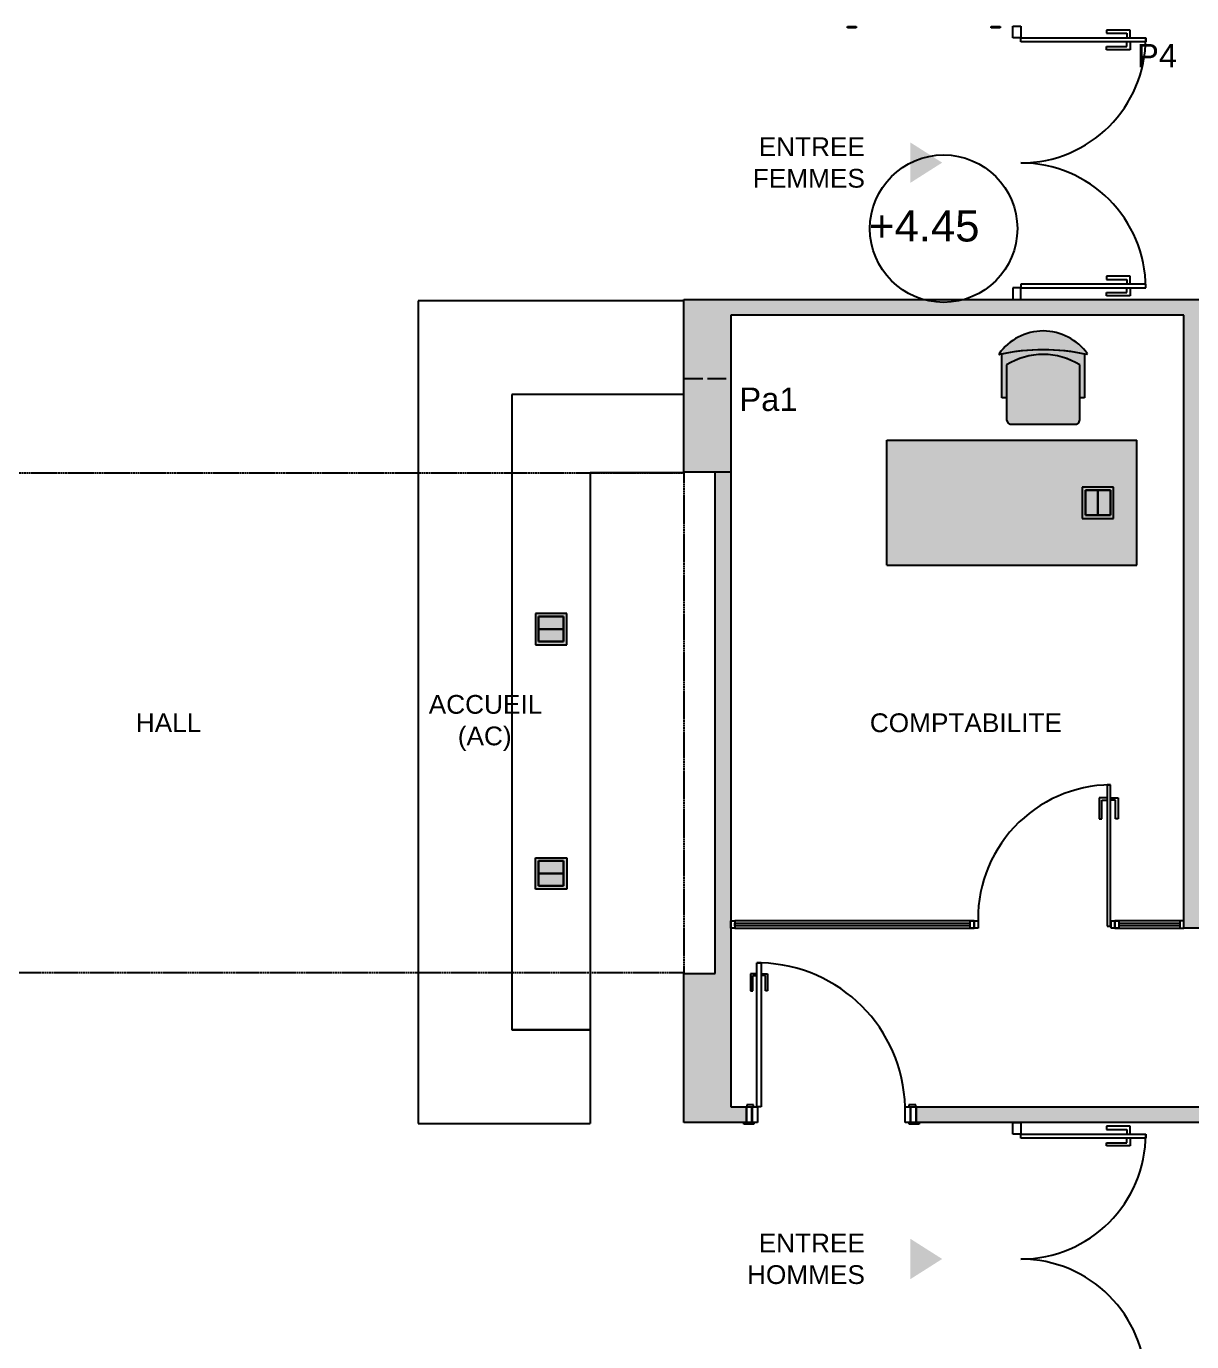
# Model space of a CAD drawing. Header units: millimetres. Extents: x 61345 to 69644, y 9491 to 29385.
# Drawn here: x 64707 to 65453, y 17120 to 17962 of the extents above; entities that cross this region are included whole.
import ezdxf

# ---------------------------------------------------------------- set-up
doc = ezdxf.new("R2010")
doc.units = ezdxf.units.MM
doc.linetypes.add('ACAD_ISO02W100', pattern=[15, 12, -3])
doc.linetypes.add('PROJECTION', pattern=[0.375, 0.25, -0.125])
doc.layers.add('Plan Archi', color=8, linetype='Continuous')
doc.styles.add('ARIAL', font='arial.ttf')
doc.styles.get("Standard").update_dxf_attribs({"font": 'arial.ttf'})

msp = doc.modelspace()

# ---------------------------------------------------------------- hatches: boundary and pattern name
at = {"layer": 'Plan Archi'}
h = msp.add_hatch(color=256, dxfattribs=at)
h.dxf.hatch_style = 1
h.paths.add_polyline_path([(65127.96860418064, 17677.0195774968), (65127.96860418064, 17787.44470845733), (66082.45526058438, 17787.44473644745), (66082.45526058433, 17260.76497964662), (65276.54538827266, 17260.76497964662), (65276.54538827266, 17270.76497964662), (65757.7736945044, 17270.76497964662), (65757.7736945044, 17275.93209569713), (65767.7736945044, 17275.93209569713), (65767.7736945044, 17270.76497964662), (66072.4552605843, 17270.76497964662), (66072.45526058435, 17777.44473644745), (65767.90209578439, 17777.44473644745), (65767.90209578439, 17379.41208361603), (65757.7736945044, 17379.41208361603), (65757.7736945044, 17777.44473644745), (65457.90209578439, 17777.44473644745), (65457.90209578439, 17385.05110937505), (65447.90209578439, 17385.05110937505), (65447.90209578439, 17777.44473644745), (65158.03090908125, 17777.44473644745), (65158.03070307279, 17270.76497964662), (65168.03049706433, 17270.76497964662), (65168.03049706433, 17260.76497964662), (65127.96811376043, 17260.76499850724), (65127.9681231612, 17356.19029804682), (65148.03090908125, 17356.19029804682), (65148.03090908125, 17677.01960548693)])
h = msp.add_hatch(color=256, dxfattribs=at)
h.dxf.hatch_style = 1
edge = h.paths.add_edge_path()
edge.add_arc((65357.85130915581, 17626.22776408778), 129.1470968822902, 89.9807959840947, 102.4973434483042, ccw=False)
edge.add_arc((65357.93794886478, 17626.0913417674), 129.2835192172629, 77.5092782508953, 90.01921317479162, ccw=False)
edge.add_line((65385.89958408519, 17752.31485501672), (65386.1995840413, 17752.6748548504))
edge.add_arc((65357.88612790336, 17732.75777492126), 34.61707485301902, 35.1244418655336, 89.9859844774305)
edge.add_arc((65357.89328202208, 17732.80548340583), 34.56936535771104, 89.99782247723603, 144.916600167338)
edge.add_arc((65329.80321244244, 17752.53535901802), 0.2426993287910363, 144.9166001673375, 294.6945263196027)
h = msp.add_hatch(color=256, dxfattribs=at)
h.dxf.hatch_style = 1
edge = h.paths.add_edge_path()
edge.add_line((65384.36958472854, 17752.64485484354), (65384.36958474579, 17724.57986654322))
edge.add_line((65384.36958474579, 17724.57986654322), (65381.29458605783, 17724.57986658172))
edge.add_line((65381.29458605783, 17724.57986658172), (65381.29458608566, 17745.66985777254))
edge.add_arc((65357.8945958113, 17707.8917653567), 44.4380896463861, 58.22566300077884, 121.7743369603142)
edge.add_line((65334.49460556259, 17745.66985778843), (65334.49460551149, 17724.5798665947))
edge.add_line((65334.49460551149, 17724.5798665947), (65331.43460679805, 17724.57986658372))
edge.add_line((65331.43460679805, 17724.57986658372), (65331.43460681573, 17752.64426012607))
edge.add_arc((65357.90352172601, 17625.72238028532), 129.6524856639419, 78.22137953616561, 101.77990788484061, ccw=False)
h = msp.add_hatch(color=256, dxfattribs=at)
h.dxf.hatch_style = 1
edge = h.paths.add_edge_path()
edge.add_arc((65357.91047902442, 17707.83595947263), 44.49389836539882, 90.02045314779735, 121.7538837941314)
edge.add_line((65334.49460556259, 17745.66985778843), (65334.49460554338, 17710.4798724326))
edge.add_line((65334.49460554338, 17710.4798724326), (65335.19960524177, 17708.5748732471))
edge.add_line((65335.19960524177, 17708.5748732471), (65336.69960461435, 17707.77987356699))
edge.add_line((65336.69960461435, 17707.77987356699), (65379.1045869572, 17707.77987357242))
edge.add_line((65379.1045869572, 17707.77987357242), (65380.60458631848, 17708.57487321987))
edge.add_line((65380.60458631848, 17708.57487321987), (65381.29458605481, 17710.47987242253))
edge.add_line((65381.29458605481, 17710.47987242253), (65381.29458608566, 17745.66985777254))
edge.add_arc((65357.8787125973, 17707.83595946973), 44.49389836831288, 58.24611616802966, 89.97954681436373)
at = {"layer": 'Plan Archi', "linetype": 'ACAD_ISO02W100'}
h = msp.add_hatch(color=256, dxfattribs=at)
h.dxf.hatch_style = 1
h.paths.add_polyline_path([(65128.03049706707, 17737.01959149201), (65158.03105282507, 17737.01959149201), (65158.03105282507, 17677.01959149186), (65128.03049706707, 17677.01959149186)])
at = {"layer": 'Plan Archi'}
h = msp.add_hatch(color=256, dxfattribs=at)
h.dxf.hatch_style = 1
h.paths.add_polyline_path([(65257.90209579184, 17617.44473641579), (65257.90209577694, 17697.44473641579), (65417.90209578439, 17697.44473644559), (65417.90209579929, 17617.44473644559)])
h = msp.add_hatch(color=256, dxfattribs=at)
h.dxf.hatch_style = 1
h.paths.add_polyline_path([(65382.90209578065, 17647.44473641582), (65402.90209578065, 17647.44473641582), (65402.90209578065, 17667.44473641582), (65382.90209578065, 17667.44473641582)])
h = msp.add_hatch(color=256, dxfattribs=at)
h.dxf.hatch_style = 1
h.paths.add_polyline_path([(65052.96860812508, 17566.51332538567), (65052.96860812508, 17586.51332538567), (65032.96860812508, 17586.51332538567), (65032.96860812508, 17566.51332538567)])
h = msp.add_hatch(color=256, dxfattribs=at)
h.dxf.hatch_style = 1
h.paths.add_polyline_path([(65052.96860812508, 17430.15256335945), (65052.96860812508, 17410.15256335945), (65032.96860812508, 17410.15256335945), (65032.96860812508, 17430.15256335945)])

# ---------------------------------------------------------------- linework, layer by layer
for p, q in [((65232.68868523369, 17961.46204901572), (65232.68868523369, 17962.27668804698)), ((65232.68868523369, 17962.27668804698), (65238.26024818722, 17962.27668804698)), ((65238.26024818722, 17961.46204901572), (65232.68868523369, 17961.46204901572)), ((65238.26024818722, 17962.27668804698), (65238.26024818722, 17961.46204901572)), ((65324.6723626172, 17961.46204901572), (65324.6723626172, 17962.27668804698)), ((65324.6723626172, 17962.27668804698), (65330.24392557073, 17962.27668804698)), ((65330.24392557073, 17961.46204901572), (65324.6723626172, 17961.46204901572)), ((65330.24392557073, 17962.27668804698), (65330.24392557073, 17961.46204901572)), ((65338.47733226439, 17954.92859884746), (65338.47733226439, 17962.41246124746)), ((65338.47733226439, 17962.41246124746), (65343.47733226439, 17962.41246124746)), ((65343.47733226439, 17962.41246124746), (65343.47733226439, 17954.92859884746)), ((65343.47733226439, 17954.92859884746), (65338.47733226439, 17954.92859884746)), ((65343.47733226439, 17952.42859884746), (65343.47733226439, 17954.92859884746)), ((65343.47733226439, 17954.92859884746), (65423.47733226439, 17954.92859884746)), ((65423.47733226439, 17952.42859884746), (65343.47733226439, 17952.42859884746)), ((65413.47733226439, 17959.92859884746), (65398.47733226439, 17959.92859884746)), ((65398.47733226439, 17959.92859884746), (65398.47733226439, 17957.92859884746)), ((65398.47733226439, 17957.92859884746), (65411.47733226439, 17957.92859884746)), ((65411.47733226439, 17957.92859884746), (65411.47733226439, 17954.92859884746)), ((65411.47733226439, 17949.42859884746), (65411.47733226439, 17952.42859884746)), ((65413.47733226439, 17954.92859884746), (65413.47733226439, 17959.92859884746)), ((65413.47733226439, 17952.42859884746), (65413.47733226439, 17947.42859884746)), ((65423.47733226439, 17954.92859884746), (65423.47733226439, 17952.42859884746)), ((65398.47733226439, 17947.42859884746), (65398.47733226439, 17949.42859884746)), ((65398.47733226439, 17949.42859884746), (65411.47733226439, 17949.42859884746)), ((65413.47733226439, 17947.42859884746), (65398.47733226439, 17947.42859884746)), ((65413.47733226439, 17802.42859884746), (65398.47733226439, 17802.42859884746)), ((65398.47733226439, 17802.42859884746), (65398.47733226439, 17800.42859884746)), ((65398.47733226439, 17800.42859884746), (65411.47733226439, 17800.42859884746)), ((65411.47733226439, 17800.42859884746), (65411.47733226439, 17797.42859884746)), ((65413.47733226439, 17797.42859884746), (65413.47733226439, 17802.42859884746)), ((65343.47733226439, 17794.92859884746), (65338.47733226439, 17794.92859884746)), ((65338.47733226439, 17794.92859884746), (65338.47733226439, 17787.44473644745)), ((65423.47733226439, 17797.42859884746), (65343.47733226439, 17797.42859884746)), ((65343.47733226439, 17797.42859884746), (65343.47733226439, 17794.92859884746)), ((65343.47733226439, 17794.92859884746), (65423.47733226439, 17794.92859884746)), ((65343.47733226439, 17787.44473644745), (65343.47733226439, 17794.92859884746)), ((65398.47733226439, 17789.92859884746), (65398.47733226439, 17791.92859884746)), ((65398.47733226439, 17791.92859884746), (65411.47733226439, 17791.92859884746)), ((65411.47733226439, 17791.92859884746), (65411.47733226439, 17794.92859884746)), ((65413.47733226439, 17794.92859884746), (65413.47733226439, 17789.92859884746)), ((65423.47733226439, 17794.92859884746), (65423.47733226439, 17797.42859884746)), ((65127.96860812507, 17786.64055358001), (64957.96860812507, 17786.64055358001)), ((64957.96860812507, 17786.64055358001), (64957.96860812508, 17260.02533516512)), ((65127.96860418064, 17787.44470845733), (66082.45526058438, 17787.44473644745)), ((65127.96860418064, 17677.0195774968), (65127.96860418064, 17787.44470845733)), ((65338.47733226439, 17787.44473644745), (65343.47733226439, 17787.44473644745)), ((65413.47733226439, 17789.92859884746), (65398.47733226439, 17789.92859884746)), ((65158.03090908125, 17777.44473644745), (65158.03070307279, 17270.76497964662)), ((65447.90209578439, 17777.44473644745), (65158.03090908125, 17777.44473644745)), ((65447.90209578439, 17385.05110937505), (65447.90209578439, 17777.44473644745)), ((65127.96860812507, 17726.64055358001), (65017.96860812508, 17726.64055358001)), ((65017.96860812508, 17726.64055358001), (65017.96860812508, 17320.02533516512)), ((65127.96860812507, 17726.64055358001), (65017.96860812507, 17726.64055358001)), ((65017.96860812507, 17726.64055358001), (65017.96860812508, 17320.02533516512)), ((65257.90209577694, 17697.44473641579), (65417.90209578439, 17697.44473644559)), ((65127.96860812507, 17676.64055358001), (65067.96860812508, 17676.64055358001)), ((65067.96860812508, 17676.64055358001), (65067.96860812508, 17320.02533516512)), ((65148.03090908125, 17677.01960548693), (65127.96860418064, 17677.0195774968)), ((65148.03090908125, 17356.19029804682), (65148.03090908125, 17677.01960548693)), ((65402.90209578065, 17667.44473641582), (65382.90209578065, 17667.44473641582)), ((65382.90209578065, 17667.44473641582), (65382.90209578065, 17647.44473641582)), ((65402.90209578065, 17647.44473641582), (65402.90209578065, 17667.44473641582)), ((65384.90209578065, 17649.44473641582), (65384.90209578065, 17665.44473641582)), ((65384.90209578065, 17665.44473641582), (65392.90209578065, 17665.44473641582)), ((65400.90209578065, 17665.44473641582), (65384.90209578065, 17665.44473641582)), ((65384.90209578065, 17665.44473641582), (65384.90209578065, 17649.44473641582)), ((65392.90209578065, 17665.44473641582), (65392.90209578065, 17649.44473641582)), ((65392.90209578065, 17665.44473641582), (65400.90209578065, 17665.44473641582)), ((65392.90209578065, 17649.44473641582), (65392.90209578065, 17665.44473641582)), ((65400.90209578065, 17665.44473641582), (65400.90209578065, 17649.44473641582)), ((65400.90209578065, 17649.44473641582), (65400.90209578065, 17665.44473641582)), ((65392.90209578065, 17649.44473641582), (65384.90209578065, 17649.44473641582)), ((65384.90209578065, 17649.44473641582), (65400.90209578065, 17649.44473641582)), ((65400.90209578065, 17649.44473641582), (65392.90209578065, 17649.44473641582)), ((65382.90209578065, 17647.44473641582), (65402.90209578065, 17647.44473641582)), ((65257.90209579184, 17617.44473641579), (65417.90209579929, 17617.44473644559)), ((65052.96860812508, 17586.51332538567), (65032.96860812508, 17586.51332538567)), ((65032.96860812508, 17586.51332538567), (65032.96860812508, 17566.51332538567)), ((65034.96860812508, 17576.51332538567), (65034.96860812508, 17584.51332538567)), ((65034.96860812508, 17584.51332538567), (65050.96860812508, 17584.51332538567)), ((65050.96860812508, 17584.51332538567), (65034.96860812508, 17584.51332538567)), ((65034.96860812508, 17584.51332538567), (65034.96860812508, 17568.51332538567)), ((65050.96860812508, 17584.51332538567), (65050.96860812508, 17576.51332538567)), ((65050.96860812508, 17568.51332538567), (65050.96860812508, 17584.51332538567)), ((65052.96860812508, 17566.51332538567), (65052.96860812508, 17586.51332538567)), ((65034.96860812508, 17568.51332538567), (65034.96860812508, 17576.51332538567)), ((65034.96860812508, 17576.51332538567), (65050.96860812508, 17576.51332538567)), ((65050.96860812508, 17576.51332538567), (65034.96860812508, 17576.51332538567)), ((65050.96860812508, 17576.51332538567), (65050.96860812508, 17568.51332538567)), ((65032.96860812508, 17566.51332538567), (65052.96860812508, 17566.51332538567)), ((65050.96860812508, 17568.51332538567), (65034.96860812508, 17568.51332538567)), ((65034.96860812508, 17568.51332538567), (65050.96860812508, 17568.51332538567)), ((65398.71877679999, 17476.85932259375), (65398.71877679999, 17386.40323626823)), ((65401.00808903, 17476.85932259375), (65398.71877679999, 17476.85932259375)), ((65398.71877679999, 17476.85932259375), (65401.00808903, 17476.85932259375)), ((65401.00808903, 17386.40323626823), (65401.00808903, 17476.85932259375)), ((65393.79413200977, 17468.50224360099), (65393.79413200977, 17455.14845779826)), ((65398.51726109443, 17468.50224360099), (65393.79413200977, 17468.50224360099)), ((65395.50249784267, 17455.14845779826), (65395.50249784267, 17467.09658194569)), ((65395.50249784267, 17467.09658194569), (65398.61775297752, 17467.09658194569)), ((65404.22436798732, 17467.09658194569), (65401.10911285247, 17467.09658194569)), ((65401.20960473556, 17468.50224360099), (65405.93273382021, 17468.50224360099)), ((65404.22436798732, 17455.14845779826), (65404.22436798732, 17467.09658194569)), ((65405.93273382021, 17468.50224360099), (65405.9327338202, 17455.14845779826)), ((65393.79413200977, 17455.14845779826), (65395.50249784267, 17455.14845779826)), ((65405.9327338202, 17455.14845779826), (65404.22436798732, 17455.14845779826)), ((65032.96860812508, 17410.15256335945), (65032.96860812508, 17430.15256335945)), ((65032.96860812508, 17430.15256335945), (65052.96860812508, 17430.15256335945)), ((65052.96860812508, 17430.15256335945), (65052.96860812508, 17410.15256335945)), ((65050.96860812508, 17428.15256335945), (65034.96860812508, 17428.15256335945)), ((65034.96860812508, 17428.15256335945), (65034.96860812508, 17420.15256335945)), ((65034.96860812508, 17412.15256335945), (65034.96860812508, 17428.15256335945)), ((65034.96860812508, 17428.15256335945), (65050.96860812508, 17428.15256335945)), ((65050.96860812508, 17420.15256335945), (65050.96860812508, 17428.15256335945)), ((65050.96860812508, 17428.15256335945), (65050.96860812508, 17412.15256335945)), ((65034.96860812508, 17420.15256335945), (65050.96860812508, 17420.15256335945)), ((65034.96860812508, 17420.15256335945), (65034.96860812508, 17412.15256335945)), ((65050.96860812508, 17420.15256335945), (65034.96860812508, 17420.15256335945)), ((65050.96860812508, 17412.15256335945), (65050.96860812508, 17420.15256335945)), ((65052.96860812508, 17410.15256335945), (65032.96860812508, 17410.15256335945)), ((65034.96860812508, 17412.15256335945), (65050.96860812508, 17412.15256335945)), ((65050.96860812508, 17412.15256335945), (65034.96860812508, 17412.15256335945)), ((65158.03077836859, 17385.05110039465), (65158.03077836859, 17389.81089800664)), ((65158.03077836859, 17389.81089800664), (65160.55721390634, 17389.81089800664)), ((65313.65697652461, 17389.81090698701), (65160.55721390634, 17389.81089800664)), ((65160.55721390634, 17389.81089800664), (65160.55721390634, 17385.05110039465)), ((65160.55721390634, 17388.32346108748), (65311.13054098685, 17388.32347006787)), ((65160.55721390634, 17386.5385373138), (65160.55721390634, 17388.32346108748)), ((65311.13054098685, 17385.05110937504), (65311.13054098685, 17389.81090698702)), ((65311.13054098685, 17389.81090698702), (65313.65697652461, 17389.81090698702)), ((65313.65697652461, 17389.81090698702), (65313.65697652461, 17385.05110937504)), ((65313.65697652461, 17385.05110937504), (65313.65697652461, 17389.81090698702)), ((65313.65697652461, 17389.81090698702), (65316.18341206237, 17389.81090698702)), ((65316.18341206237, 17389.81090698702), (65316.18341206237, 17385.05110937504)), ((65401.30498088498, 17385.05110937504), (65401.30498088498, 17389.81090698702)), ((65401.30498088498, 17389.81090698702), (65403.83141642273, 17389.81090698702)), ((65447.9020957844, 17389.81090698701), (65403.83141642273, 17389.81090698701)), ((65403.83141642273, 17389.81090698702), (65403.83141642273, 17385.05110937504)), ((65403.83141642273, 17385.05110937504), (65403.83141642273, 17389.81090698702)), ((65403.83141642273, 17389.81090698702), (65406.35785196049, 17389.81090698702)), ((65406.35785196049, 17389.81090698702), (65406.35785196049, 17385.05110937504)), ((65406.35785196049, 17388.32347006787), (65445.37566024663, 17388.32347006787)), ((65447.90209578439, 17389.81090698702), (65445.37566024663, 17389.81090698702)), ((65445.37566024663, 17389.81090698702), (65445.37566024663, 17385.05110937504)), ((65445.37566024663, 17388.32347006787), (65445.37566024663, 17386.53854629419)), ((65447.90209578439, 17385.05110937504), (65447.90209578439, 17389.81090698702)), ((65160.55721390634, 17385.05110039465), (65158.03077836859, 17385.05110039465)), ((65311.13054098685, 17386.53854629419), (65160.55721390634, 17386.5385373138)), ((65160.55721390634, 17385.05110039465), (65313.65697652461, 17385.05110937504)), ((65313.65697652461, 17385.05110937504), (65311.13054098685, 17385.05110937504)), ((65316.18341206237, 17385.05110937504), (65313.65697652461, 17385.05110937504)), ((65398.71877679999, 17386.40323626824), (65401.00808903, 17386.40323626824)), ((65403.83141642273, 17385.05110937504), (65401.30498088498, 17385.05110937504)), ((65403.83141642273, 17385.05110937504), (65447.90209578439, 17385.05110937504)), ((65406.35785196049, 17385.05110937504), (65403.83141642273, 17385.05110937504)), ((65445.37566024663, 17386.53854629419), (65406.35785196049, 17386.53854629419)), ((65445.37566024663, 17385.05110937504), (65447.90209578439, 17385.05110937504)), ((65457.90209578439, 17385.05110937505), (65447.90209578439, 17385.05110937505)), ((65174.73972409641, 17270.76497964662), (65174.73972409641, 17362.8422250304)), ((65174.73972409641, 17362.8422250304), (65177.44268742944, 17362.8422250304)), ((65177.44268742944, 17362.8422250304), (65174.73972409641, 17362.8422250304)), ((65177.44268742944, 17362.8422250304), (65177.44268742944, 17270.76497964662)), ((65127.96811376043, 17260.76499850724), (65127.9681231612, 17356.19029804682)), ((65127.9681231612, 17356.19029804682), (65148.03090908125, 17356.19029804682)), ((65170.69294064585, 17355.97486902735), (65170.69294064585, 17345.00151324415)), ((65174.57413034153, 17355.97486902735), (65170.69294064585, 17355.97486902735)), ((65172.09677521148, 17345.00151324415), (65172.09677521148, 17354.8197789516)), ((65172.09677521148, 17354.8197789516), (65174.65670866072, 17354.8197789516)), ((65180.08563631437, 17354.8197789516), (65177.52570286514, 17354.8197789516)), ((65177.60828118432, 17355.97486902735), (65181.48947088, 17355.97486902735)), ((65180.08563631437, 17345.00151324415), (65180.08563631437, 17354.8197789516)), ((65181.48947088, 17355.97486902735), (65181.48947088, 17345.00151324415)), ((65170.69294064585, 17345.00151324415), (65172.09677521148, 17345.00151324415)), ((65181.48947088, 17345.00151324415), (65180.08563631437, 17345.00151324415)), ((65017.96860812508, 17320.02533516512), (65067.96860812508, 17320.02533516512)), ((65158.03070307279, 17270.76497964662), (65168.03049706433, 17270.76497964662)), ((65168.03049706433, 17260.76497964662), (65168.03049706433, 17270.76497964662)), ((65168.03049706433, 17270.76497964662), (65175.06788839123, 17270.76497964662)), ((65168.03049706433, 17270.76497964662), (65168.03049706433, 17260.76497964662)), ((65172.5657049749, 17272.01497962192), (65168.18688324677, 17272.01497962192)), ((65168.18688324677, 17272.01497962192), (65168.18688324677, 17270.76497964662)), ((65168.18688324677, 17270.76497964662), (65172.5657049749, 17270.76497964662)), ((65171.31461289196, 17270.76497964662), (65171.31461289196, 17260.76497964662)), ((65171.78377256359, 17260.76497964662), (65171.78377256359, 17270.76497964662)), ((65171.78377256359, 17270.76497964662), (65175.06788839123, 17270.76497964662)), ((65172.5657049749, 17270.76497964662), (65172.5657049749, 17272.01497962192)), ((65177.44268742944, 17270.76497964662), (65174.73972409641, 17270.76497964662)), ((65175.06788839123, 17270.76497964662), (65175.06788839123, 17260.76497964662)), ((65269.50799694574, 17260.76497964662), (65269.50799694574, 17270.76497964662)), ((65269.50799694574, 17270.76497964662), (65272.79211277339, 17270.76497964662)), ((65276.38900209022, 17272.01497962192), (65272.01018036209, 17272.01497962192)), ((65272.01018036209, 17272.01497962192), (65272.01018036209, 17270.76497964662)), ((65272.01018036209, 17270.76497964662), (65276.38900209022, 17270.76497964662)), ((65272.79211277339, 17270.76497964662), (65272.79211277339, 17260.76497964662)), ((65273.26127244503, 17260.76497964662), (65273.26127244503, 17270.76497964662)), ((65273.26127244503, 17270.76497964662), (65276.54538827266, 17270.76497964662)), ((65276.38900209022, 17270.76497964662), (65276.38900209022, 17272.01497962192)), ((65276.54538827266, 17270.76497964662), (65276.54538827266, 17260.76497964662)), ((65276.54538827266, 17260.76497964662), (65276.54538827266, 17270.76497964662)), ((65276.54538827266, 17270.76497964662), (65757.7736945044, 17270.76497964662)), ((64957.96860812508, 17260.02533516512), (65067.96860812508, 17260.02533516512)), ((65168.03049706433, 17260.76497964662), (65127.96811376043, 17260.76499850724)), ((65166.31024530975, 17259.67122969299), (65166.31024530975, 17260.60872962496)), ((65166.31024530975, 17260.60872962496), (65172.72209115734, 17260.60872962496)), ((65172.72209115734, 17259.67122969299), (65166.31024530975, 17259.67122969299)), ((65171.31461289196, 17260.76497964662), (65168.03049706433, 17260.76497964662)), ((65175.06788839123, 17260.76497964662), (65171.78377256359, 17260.76497964662)), ((65172.72209115734, 17260.60872962496), (65172.72209115734, 17259.67122969299)), ((65272.79211277339, 17260.76497964662), (65269.50799694574, 17260.76497964662)), ((65272.16656691932, 17259.67122969299), (65272.16656691932, 17260.60872962496)), ((65272.16656691932, 17260.60872962496), (65278.57841276689, 17260.60872962496)), ((65278.57841276689, 17259.67122969299), (65272.16656691932, 17259.67122969299)), ((65276.54538827266, 17260.76497964662), (65273.26127244503, 17260.76497964662)), ((66082.45526058433, 17260.76497964662), (65276.54538827266, 17260.76497964662)), ((65278.57841276689, 17260.60872962496), (65278.57841276689, 17259.67122969299)), ((65338.47733226439, 17253.2811172465), (65338.47733226439, 17260.7649796465)), ((65338.47733226439, 17260.7649796465), (65343.47733226439, 17260.7649796465)), ((65343.47733226439, 17253.2811172465), (65338.47733226439, 17253.2811172465)), ((65343.47733226439, 17260.7649796465), (65343.47733226439, 17253.2811172465)), ((65343.47733226439, 17250.7811172465), (65343.47733226439, 17253.2811172465)), ((65343.47733226439, 17253.2811172465), (65423.47733226439, 17253.2811172465)), ((65413.47733226439, 17258.2811172465), (65398.47733226439, 17258.2811172465)), ((65398.47733226439, 17258.2811172465), (65398.47733226439, 17256.2811172465)), ((65398.47733226439, 17256.2811172465), (65411.47733226439, 17256.2811172465)), ((65411.47733226439, 17256.2811172465), (65411.47733226439, 17253.2811172465)), ((65413.47733226439, 17253.2811172465), (65413.47733226439, 17258.2811172465)), ((65423.47733226439, 17253.2811172465), (65423.47733226439, 17250.7811172465)), ((65423.47733226439, 17250.7811172465), (65343.47733226439, 17250.7811172465)), ((65398.47733226439, 17245.7811172465), (65398.47733226439, 17247.7811172465)), ((65398.47733226439, 17247.7811172465), (65411.47733226439, 17247.7811172465)), ((65413.47733226439, 17245.7811172465), (65398.47733226439, 17245.7811172465)), ((65411.47733226439, 17247.7811172465), (65411.47733226439, 17250.7811172465)), ((65413.47733226439, 17250.7811172465), (65413.47733226439, 17245.7811172465))]:
    msp.add_line(p, q, dxfattribs=at)
at = {"layer": 'Plan Archi', "linetype": 'Continuous'}
for p, q in [((65127.96860812507, 17726.64055358001), (65127.96860812507, 17786.64055358001)), ((65127.96860812507, 17676.64055358001), (65127.96860812507, 17726.64055358001)), ((65257.90209579184, 17617.44473641579), (65257.90209577694, 17697.44473641579)), ((65417.90209579929, 17617.44473644559), (65417.90209578439, 17697.44473644559)), ((65067.96860812508, 17320.02533516512), (65017.96860812508, 17320.02533516512)), ((65067.96860812508, 17320.02533516512), (65067.96860812508, 17260.02533516512))]:
    msp.add_line(p, q, dxfattribs=at)
at = {"layer": 'Plan Archi', "lineweight": -3}
for p, q in [((65331.43460679805, 17724.57986658372), (65331.43460681573, 17752.64426012607)), ((65384.36958472854, 17752.64485484354), (65384.36958474579, 17724.57986654322)), ((65385.89958408519, 17752.31485501672), (65386.19958404131, 17752.6748548504)), ((65334.49460556259, 17745.66985778843), (65334.49460554338, 17710.4798724326)), ((65334.49460556259, 17745.66985778843), (65334.49460551149, 17724.5798665947)), ((65381.29458605481, 17710.47987242253), (65381.29458608566, 17745.66985777254)), ((65381.29458605783, 17724.57986658172), (65381.29458608566, 17745.66985777254)), ((65334.49460551149, 17724.5798665947), (65331.43460679805, 17724.57986658372)), ((65384.36958474579, 17724.57986654322), (65381.29458605783, 17724.57986658172)), ((65334.49460554338, 17710.4798724326), (65335.19960524177, 17708.5748732471)), ((65335.19960524177, 17708.5748732471), (65336.69960461435, 17707.77987356699)), ((65336.69960461435, 17707.77987356699), (65379.1045869572, 17707.77987357242)), ((65379.1045869572, 17707.77987357242), (65380.60458631848, 17708.57487321987)), ((65380.60458631848, 17708.57487321987), (65381.29458605481, 17710.47987242253))]:
    msp.add_line(p, q, dxfattribs=at)
at = {"layer": 'Plan Archi', "linetype": 'ACAD_ISO02W100'}
for p, q in [((65128.03049706707, 17737.01959149201), (65158.03105282507, 17737.01959149201)), ((65128.03049706707, 17677.01959149186), (65128.03049706707, 17737.01959149201)), ((65158.03105282507, 17737.01959149201), (65158.03105282507, 17677.01959149186)), ((65158.03105282507, 17677.01959149186), (65128.03049706707, 17677.01959149186))]:
    msp.add_line(p, q, dxfattribs=at)
at = {"layer": 'Plan Archi', "linetype": 'PROJECTION', "ltscale": 2}
for p, q in [((64092.95957627644, 17676.60445278437), (65127.96754408213, 17676.60446688778)), ((65127.96754408213, 17676.60446688778), (65127.96754408213, 17356.60445278437)), ((65127.96754408213, 17356.60445278437), (64092.95957627644, 17356.60443868096))]:
    msp.add_line(p, q, dxfattribs=at)
at = {"layer": 'Plan Archi'}
msp.add_circle((65294.1718886875, 17832.89016513078), 47.17257459964506, dxfattribs=at)
for centre, radius, start, end in [((65343.47733226439, 17954.92859884746), 80, 270, 0), ((65343.47733226439, 17794.92859884746), 80, 0, 90), ((65401.87452693457, 17391.16193793117), 85.70176458306781, 90.57926556177073, 183.1830595725757), ((65174.93042667411, 17268.26497964663), 94.61060616275512, 1.51416557631479, 88.47840675641223), ((65343.47733226439, 17253.2811172465), 80, 270, 0), ((65343.47733226439, 17093.2811172465), 80, 0, 90)]:
    msp.add_arc(centre, radius, start, end, dxfattribs=at)
at = {"layer": 'Plan Archi', "lineweight": -3}
for centre, radius, start, end in [((65357.89328202209, 17732.80548340584), 34.56936535770905, 89.99782247699514, 144.916600167288), ((65357.88612790336, 17732.75777492126), 34.61707485302071, 35.12444186560748, 89.98598447753002), ((65329.80321244244, 17752.53535901802), 0.2426993287831401, 144.9166001657854, 294.6945263193726), ((65357.85130915581, 17626.22776408773), 129.1470968823388, 89.98079598397145, 102.4973434483926), ((65357.90352172601, 17625.72238028532), 129.652485663943, 78.22137953621453, 101.7799078851354), ((65357.91047902442, 17707.83595947262), 44.49389836541125, 90.02045314781256, 121.7538837939741), ((65357.8945958113, 17707.8917653567), 44.43808964638097, 58.22566300066428, 121.7743369601722), ((65357.93794886478, 17626.09134176745), 129.2835192172111, 77.50927825051872, 90.01921317491923), ((65357.8787125973, 17707.83595946974), 44.49389836830377, 58.24611616779063, 89.97954681466807)]:
    msp.add_arc(centre, radius, start, end, dxfattribs=at)
at = {"layer": 'Plan Archi'}
for points in [[(65272.92812521965, 17888.04150621544), (65293.23712987624, 17875.13388807396), (65272.92812521965, 17862.22626993249)], [(65272.92812521965, 17186.25048123406), (65293.23712987624, 17173.34286309259), (65272.92812521965, 17160.43524495112)]]:
    msp.add_solid(points, dxfattribs=at)

# ---------------------------------------------------------------- texts
at = {"layer": 'Plan Archi', "linetype": 'ByBlock', "style": 'ARIAL'}
for s, p in [('P4', (65417.93682366956, 17936.10594003887)), ('Pa1', (65163.4327820467, 17716.18255511349))]:
    msp.add_text(s, height=15, dxfattribs=at).set_placement(p)
at = {"layer": 'Plan Archi', "linetype": 'ByBlock'}
for s, p in [('ENTREE', (65175.83126300955, 17879.338526546)), ('FEMMES', (65172.0904717408, 17859.13388807396)), ('ACCUEIL', (64964.68679530728, 17522.36884167623)), ('HALL', (64777.22077271076, 17510.60485804731)), ('COMPTABILITE', (65246.93885150913, 17510.60076527787)), ('(AC)', (64983.28843241505, 17502.16420320419)), ('ENTREE', (65175.83126300955, 17177.55159433407)), ('HOMMES', (65168.3660515498, 17157.33877032315))]:
    msp.add_text(s, height=12, rotation=359.9999999999999, dxfattribs=at).set_placement(p)
msp.add_text('+4.45', height=20, dxfattribs=at).set_placement((65246.42407259466, 17824.66581907695))

doc.saveas('drawing.dxf')
